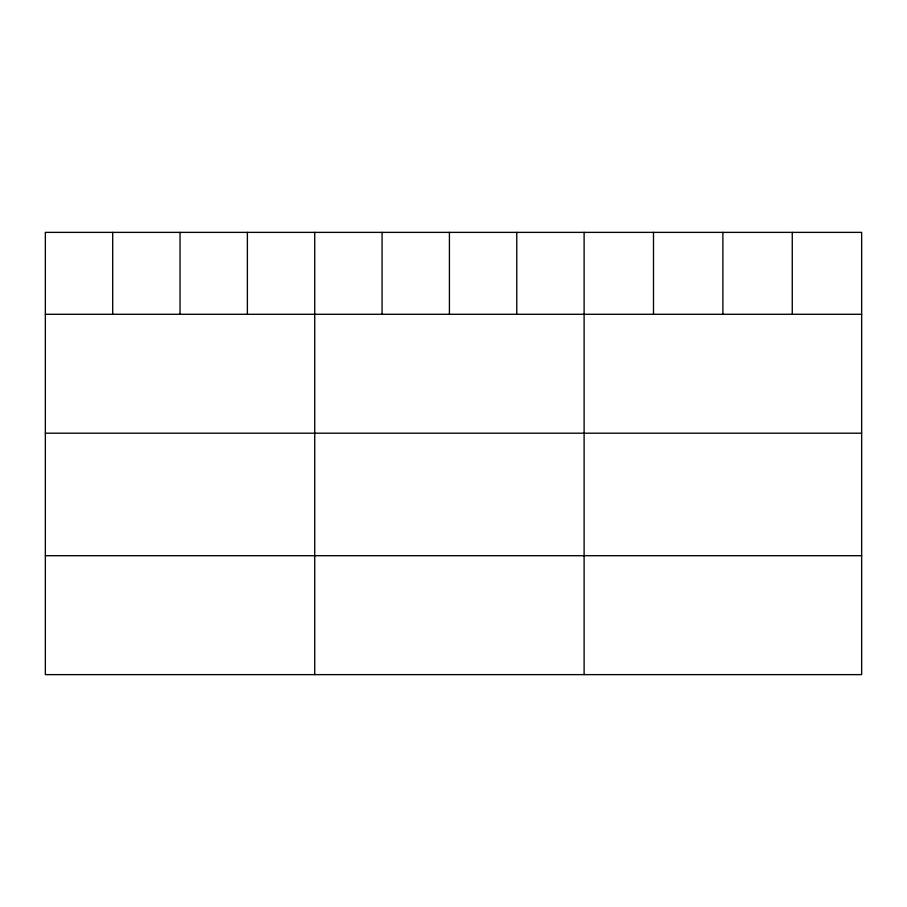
<?xml version="1.0" encoding="UTF-8"?>
<svg xmlns="http://www.w3.org/2000/svg" width="907" height="907" viewBox="0 0 907 907"><rect width="100%" height="100%" fill="white"/><g stroke="black" fill="none" stroke-linecap="round" stroke-linejoin="round"><path stroke-width="1.36" d="M861.65 314.287L861.65 674.627L45.35 674.627L45.35 232.373L861.65 232.373L861.65 314.287L45.35 314.287M45.35 433.195L861.65 433.195M45.35 555.708L861.65 555.708M792.264 232.373L792.264 314.287M722.879 232.373L722.879 314.287M653.494 232.373L653.494 314.287M584.108 232.373L584.108 674.627M516.763 232.373L516.763 314.287M449.418 232.373L449.418 314.287M382.074 232.373L382.074 314.287M314.729 232.373L314.729 674.627M247.384 232.373L247.384 314.287M180.04 232.373L180.04 314.287M112.695 232.373L112.695 314.287"/></g></svg>
